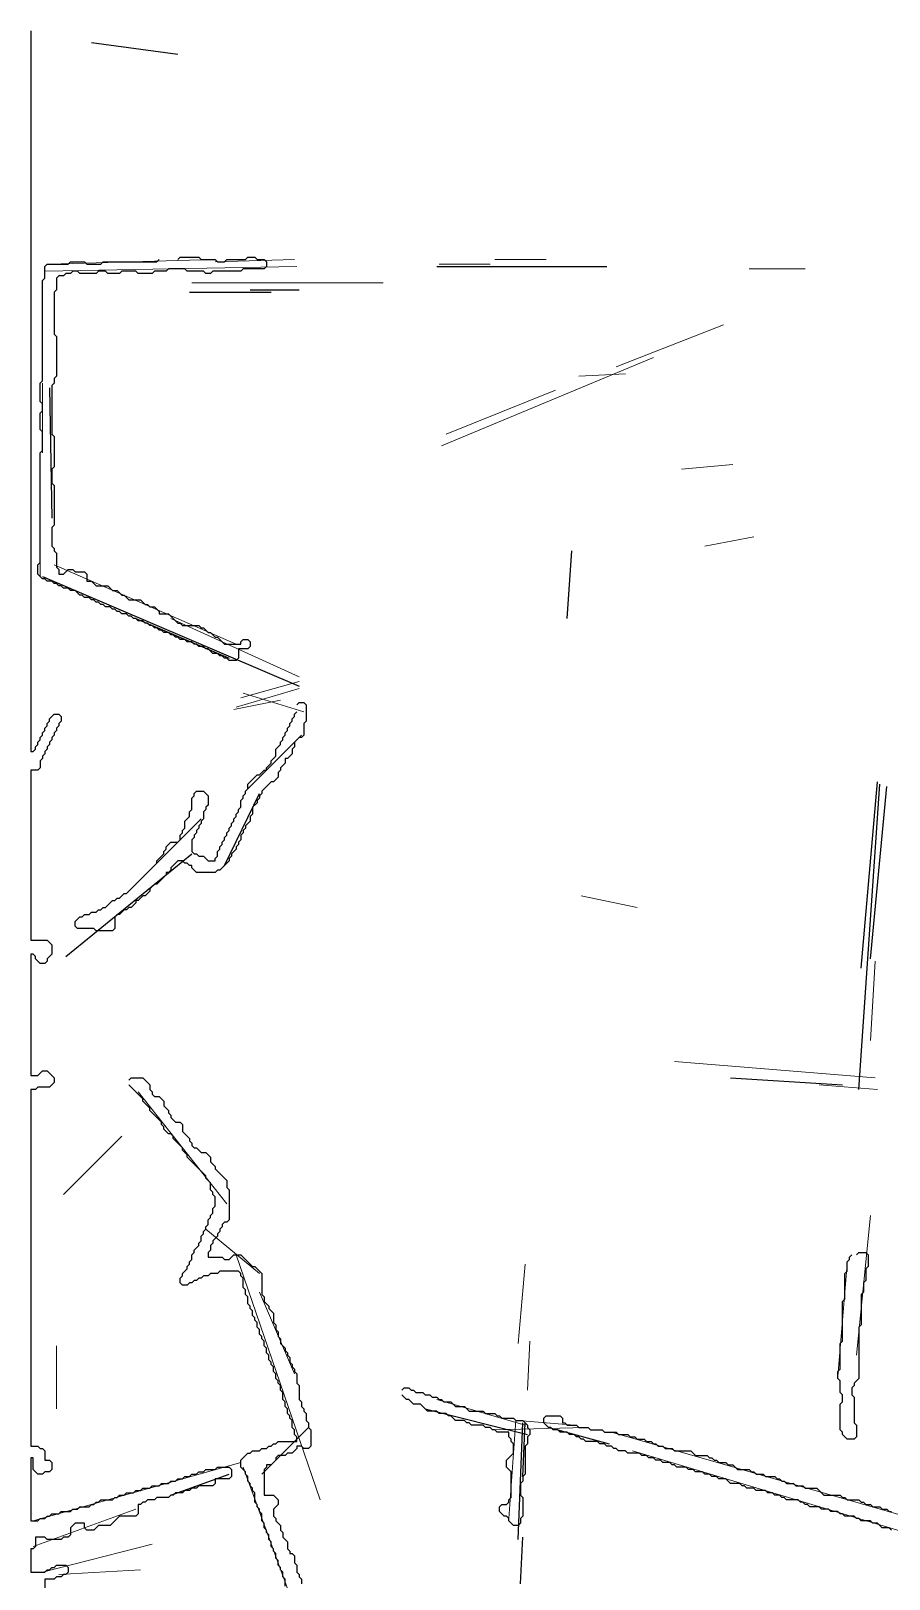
# Model space of a CAD drawing. Header units: metres. Extents: x 0 to 373, y 0 to 280.
# Drawn here: x 0 to 92, y 114 to 280 of the extents above; entities that cross this region are included whole.
import ezdxf

# ---------------------------------------------------------------- set-up
doc = ezdxf.new("R2010")
doc.units = ezdxf.units.M
for name, color, linetype in [('CUT', 7, 'Continuous'), ('FOLD', 1, 'Continuous'), ('OUTLINE', 3, 'Continuous')]:
    doc.layers.add(name, color=color, linetype=linetype)

msp = doc.modelspace()

# ---------------------------------------------------------------- linework, layer by layer
at = {"layer": 'CUT', "lineweight": 25}
for p, q in [((6.5, 278.75), (15.75, 277.5)), ((43.5, 254.75), (61.75, 254.75)), ((17, 252), (25.75, 252)), ((23.5, 252.25), (28.75, 252.25)), ((2, 241.75), (2.25, 227.75)), ((57.5, 217), (58, 224.25)), ((1.25, 221.5), (28.75, 209.75)), ((11.25, 217), (21.25, 212.75)), ((88.75, 166.5), (91, 199.25)), ((89, 179.5), (90.75, 199.5)), ((20.75, 190.5), (24.5, 198.25)), ((90, 180.5), (91.75, 199)), ((3.75, 180.75), (17.25, 191.75)), ((75, 167.75), (87, 167)), ((3.5, 155.25), (9.75, 161.5)), ((42.25, 132.25), (53.25, 129.5)), ((24.75, 125.25), (29.75, 130.25)), ((52.25, 118.25), (52.75, 130.75)), ((52.75, 125), (53, 130.75)), ((56.5, 130), (62, 128.5)), ((15, 123), (21.25, 125.25)), ((52.5, 113.5), (52.75, 118.5))]:
    msp.add_line(p, q, dxfattribs=at)
at = {"layer": 'FOLD', "lineweight": 18}
for p, q in [((1.5, 254.25), (28.5, 254.75)), ((2, 255), (19.5, 255.5)), ((19.75, 255.25), (28.25, 255.5)), ((43.75, 255), (49.25, 255)), ((49.75, 255.5), (55.25, 255.5)), ((77, 254.5), (83, 254.5)), ((1.25, 253), (1.25, 243.5)), ((17.25, 253), (37.75, 253)), ((62.75, 244), (74.25, 248.5)), ((44, 235.5), (66.75, 245)), ((58.75, 243), (63.75, 243.25)), ((1.25, 242.25), (1.25, 234.75)), ((44.5, 236.75), (56.25, 241.5)), ((1, 221.5), (1, 234.5)), ((69.75, 233), (75.25, 233.5)), ((72.25, 224.75), (77.5, 225.75)), ((2.5, 222.75), (22, 214.25)), ((15, 217), (28.75, 210.75)), ((22, 207.5), (28.75, 209.5)), ((22.5, 208.5), (28.75, 210.25)), ((21.75, 207.25), (26.75, 208.25)), ((22.75, 209), (29.25, 207)), ((23.25, 198.75), (29, 204.5)), ((11.5, 188.75), (18.25, 195.5)), ((59, 187.25), (65, 186)), ((90, 171.75), (90.5, 180.25)), ((69, 169.5), (90.5, 167.75)), ((11.5, 166.25), (21, 154.25)), ((84.5, 167), (90.75, 166.5)), ((88.5, 138), (90, 153)), ((18.75, 151.5), (24.5, 146.75)), ((22, 148.75), (31, 122.5)), ((52.25, 139.25), (53, 147.75)), ((86.5, 135.75), (87.5, 147.75)), ((24.5, 144.75), (28.25, 136)), ((53.25, 134.25), (53.5, 139.5)), ((2.75, 139), (2.75, 132.25)), ((43.5, 133.25), (53, 130.5)), ((49.75, 130), (59.5, 130.25)), ((51.25, 120.5), (52, 131)), ((52.25, 131), (58.25, 130.5)), ((62.25, 129.75), (98, 119.5)), ((0.25, 120.25), (22.5, 126.5)), ((64.5, 127.75), (107, 115)), ((22.75, 126), (29.5, 107.5)), ((0.25, 117.5), (11.25, 121.5)), ((1.25, 114.75), (13, 117.75)), ((3, 114.5), (11.75, 115))]:
    msp.add_line(p, q, dxfattribs=at)
at = {"layer": 'OUTLINE'}
for points in [[(0, 280), (0, 202.75), (0.25, 202.75), (0.5, 203), (0.5, 203.25), (0.75, 203.5), (0.75, 203.75), (1, 204), (1, 204.25), (1.25, 204.5), (1.25, 204.75), (1.5, 205), (1.5, 205.25), (1.75, 205.5), (1.75, 205.75), (2, 206), (2, 206.25), (2.5, 206.75), (3, 206.75), (3.25, 206.5), (3.25, 206), (3, 205.75), (3, 205.5), (2.75, 205.25), (2.75, 205), (2.5, 204.75), (2.5, 204.5), (2.25, 204.25), (2.25, 204), (2, 203.75), (2, 203.5), (1.75, 203.25), (1.75, 203), (1.5, 202.75), (1.5, 202.5), (1.25, 202.25), (1.25, 202), (1, 201.75), (1, 201), (0.75, 200.75), (0, 200.75), (0, 182.5), (1.75, 182.5), (2.25, 182), (2.25, 181), (1.75, 180.5), (1.75, 180.25), (1.5, 180), (1, 180), (0.5, 180.5), (0.5, 180.75), (0.25, 181), (0, 181), (0, 168), (0.75, 168), (1.25, 168.5), (1.75, 168.5), (2.5, 167.75), (2.5, 167.25), (2, 166.75), (0.75, 166.75), (0.5, 166.5), (0, 166.5), (0, 128.25), (0.75, 128.25), (1, 128), (1.25, 128), (1.5, 127.75), (1.5, 126.75), (2, 126.75), (2.25, 126.5), (2.25, 125.75), (2, 125.5), (1.5, 125.5), (1.25, 125.25), (0.75, 125.25), (0.25, 125.75), (0.25, 127), (0, 127), (0, 120.25), (0.75, 120.25), (1, 120.5), (1.5, 120.5), (1.75, 120.75), (2, 120.75), (2.25, 121), (3, 121), (3.25, 121.25), (4.25, 121.25), (4.5, 121.5), (5, 121.5), (5.25, 121.75), (6.25, 121.75), (6.5, 122), (6.75, 122), (7, 122.25), (7.25, 122.25), (7.5, 122.5), (8.75, 122.5), (9, 122.75), (9.25, 122.75), (9.5, 123), (10, 123), (10.25, 123.25), (11, 123.25), (11.25, 123.5), (11.75, 123.5), (12, 123.75), (12.75, 123.75), (13, 124), (13.75, 124), (14, 124.25), (14.75, 124.25), (15, 124.5), (15.5, 124.5), (15.75, 124.75), (16.25, 124.75), (16.5, 125), (17, 125), (17.25, 125.25), (17.75, 125.25), (18, 125.5), (18.5, 125.5), (18.75, 125.75), (19.75, 125.75), (20, 126), (21.25, 126), (21.5, 125.75), (21.5, 125), (21.25, 124.75), (19.75, 124.75), (19.75, 124.25), (19.5, 124), (18, 124), (17.75, 123.75), (17.25, 123.75), (17, 123.5), (16.5, 123.5), (16.25, 123.25), (15.5, 123.25), (15.25, 123), (15, 123), (14.75, 122.75), (13.5, 122.75), (13.25, 122.5), (12.5, 122.5), (12.25, 122.25), (12, 122.25), (11.75, 122), (11.5, 122), (11.5, 121), (11.25, 120.75), (9.5, 120.75), (8.5, 119.75), (7.25, 119.75), (6.75, 119.25), (6, 119.25), (5.75, 119.5), (5.75, 120), (4.75, 120), (4.25, 119.5), (4.25, 118.75), (4, 118.5), (3.5, 118.5), (3.25, 118.25), (1.75, 118.25), (1.5, 118.5), (0.5, 118.5), (0.5, 117.5), (0.25, 117.25), (0, 117.25), (0, 114.75), (1.5, 114.75), (1.75, 115), (2, 115), (2.25, 115.25), (2.5, 115.25), (2.75, 115.5), (3.75, 115.5), (4, 115.25), (4, 114.75), (3.75, 114.5), (3.5, 114.5), (3.25, 114.25), (2.75, 114.25), (2.5, 114), (1.5, 114), (1.5, 113)], [(15.75, 255.5), (16, 255.75), (18, 255.75), (18.25, 255.5), (19.75, 255.5), (20, 255.25), (20.75, 255.25), (21, 255.5), (23, 255.5), (23.25, 255.75), (24, 255.75), (24.25, 255.5), (25, 255.5), (25.25, 255.25), (25.25, 254.75), (25, 254.5), (22.75, 254.5), (22.5, 254.25), (19.5, 254.25), (19.25, 254), (18.75, 254), (18.5, 254.25), (16.75, 254.25), (16.5, 254.5), (14.75, 254.5), (14.5, 254.25), (13.25, 254.25), (13, 254), (11.5, 254), (11.25, 254.25), (9.75, 254.25), (9.5, 254), (8.25, 254), (8, 254.25), (7.25, 254.25), (7, 254), (5.25, 254), (5, 254.25), (4.5, 254.25), (4.25, 254), (3.75, 254), (3.5, 253.75), (3, 253.75), (2.75, 253.5), (2.75, 252.25), (2.5, 252), (2.5, 247.5), (2.75, 247.25), (2.75, 243), (2.5, 242.75), (2.5, 242.25), (2.25, 242), (2.25, 236.75), (2.5, 236.5), (2.5, 233.25), (2.25, 233), (2.25, 231.5), (2.5, 231.25), (2.5, 227), (2.25, 226.75), (2.25, 224.75), (2.5, 224.5), (2.5, 224.25), (2.75, 224), (2.75, 222.5), (3, 222.25), (3, 221.75), (3.5, 221.75), (4, 222.25), (4.5, 222.25), (4.75, 222), (5.75, 222), (6, 221.75), (6, 221), (6.5, 221), (7, 220.5), (8.25, 220.5), (8.75, 220), (9.25, 220), (9.75, 219.5), (10, 219.5), (10.5, 219), (11.75, 219), (12.25, 218.5), (12.5, 218.5), (12.75, 218.25), (13.25, 218.25), (13.75, 217.75), (13.75, 217.5), (14.75, 217.5), (15.75, 216.5), (16, 216.5), (16.25, 216.25), (18, 216.25), (18.25, 216), (18.5, 216), (19, 215.5), (19.25, 215.5), (19.75, 215), (20, 215), (20.75, 214.25), (22.5, 214.25), (22.5, 214.5), (22.75, 214.75), (23.25, 214.75), (23.5, 214.5), (23.5, 214), (23.25, 213.75), (22.25, 213.75), (22.25, 212.75), (22, 212.5), (21.25, 212.5), (21, 212.75), (20.75, 212.75), (20.5, 213), (20.25, 213), (20, 213.25), (19.5, 213.25), (19, 213.75), (18.75, 213.75), (18.5, 214), (18, 214), (17.75, 214.25), (17.5, 214.25), (17.25, 214.5), (16.75, 214.5), (16.5, 214.75), (16, 214.75), (15.75, 215), (15.5, 215), (15.25, 215.25), (15, 215.25), (14.75, 215.5), (14.25, 215.5), (14, 215.75), (13.75, 215.75), (13.5, 216), (13.25, 216), (13, 216.25), (12.75, 216.25), (12.5, 216.5), (12.25, 216.5), (12, 216.75), (11.5, 216.75), (11.25, 217), (11, 217), (10.75, 217.25), (10.5, 217.25), (10.25, 217.5), (9.75, 217.5), (9.5, 217.75), (9.25, 217.75), (9, 218), (8.75, 218), (8.5, 218.25), (8, 218.25), (7.75, 218.5), (7.5, 218.5), (7.25, 218.75), (7, 218.75), (6.75, 219), (6.5, 219), (6.25, 219.25), (5.75, 219.25), (5.5, 219.5), (5.25, 219.5), (4.75, 220), (4.25, 220), (4, 220.25), (3.5, 220.25), (3.25, 220.5), (3, 220.5), (2.75, 220.75), (2.5, 220.75), (2.25, 221), (1.75, 221), (1.5, 221.25), (1.25, 221.25), (0.75, 221.75), (0.75, 222.75), (1, 223), (1, 234.75), (1.25, 235), (1.25, 237), (1, 237.25), (1, 239), (1.25, 239.25), (1.25, 240), (1, 240.25), (1, 242.25), (1.25, 242.5), (1.25, 253.25), (1.5, 253.5), (1.5, 254.75), (1.75, 255), (4, 255), (4.25, 255.25), (5.75, 255.25), (6, 255), (7.5, 255), (7.75, 255.25), (13.5, 255.25), (13.75, 255.5)], [(28.5, 207.75), (28.75, 208), (29.25, 208), (29.5, 207.75), (29.5, 206), (29.25, 205.75), (29.25, 204.5), (29, 204.25), (28.75, 204.25), (28.25, 203.75), (28.25, 203.25), (28, 203), (28, 202.5), (27.5, 202), (27.25, 202), (27.25, 201.5), (26.75, 201), (26.75, 200.75), (26.5, 200.5), (26.5, 200), (26, 199.5), (25.75, 199.5), (24.75, 198.5), (24.75, 198.25), (24.5, 198), (24.5, 197.75), (24.25, 197.5), (24.25, 197.25), (23.75, 196.75), (23.75, 196), (23.5, 195.75), (23.5, 195.25), (23, 194.75), (23, 194.5), (22.75, 194.25), (22.75, 194), (22.5, 193.75), (22.5, 193.25), (22.25, 193), (22.25, 192.75), (22, 192.5), (22, 192.25), (21.5, 191.75), (21.5, 191.5), (21.25, 191.25), (21.25, 191), (20.25, 190), (20, 190), (19.75, 189.75), (17.75, 189.75), (17.25, 190.25), (17.25, 190.5), (17, 190.5), (16.75, 190.75), (16.5, 190.75), (16.25, 191), (15.75, 191), (15, 190.25), (15, 190), (14.75, 189.75), (14.5, 189.75), (14.5, 189.5), (13.5, 188.5), (13.25, 188.5), (12.75, 188), (12.75, 187.75), (12.25, 187.25), (12, 187.25), (11.5, 186.75), (11.25, 186.75), (11.25, 186.5), (10.75, 186), (10.5, 186), (10.25, 185.75), (10, 185.75), (9.5, 185.25), (9.25, 185.25), (9, 185), (9, 183.75), (8.75, 183.5), (7, 183.5), (6.75, 183.75), (5, 183.75), (4.75, 184), (4.75, 184.5), (5.25, 185), (5.5, 185), (5.75, 185.25), (6.25, 185.25), (6.5, 185.5), (7, 185.5), (7.25, 185.75), (7.5, 185.75), (7.75, 186), (8, 186), (8.75, 186.75), (9, 186.75), (9.25, 187), (9.5, 187), (10, 187.5), (10.25, 187.5), (13.5, 190.75), (13.5, 191), (14.25, 191.75), (14.25, 192), (14.5, 192.25), (14.5, 192.5), (15, 193), (15.75, 193), (16, 193.25), (16, 193.75), (16.25, 194), (16.25, 194.25), (16.5, 194.5), (16.5, 195.25), (17, 195.75), (17, 196.25), (17.25, 196.5), (17.25, 197.75), (17.5, 198), (17.5, 198.25), (17.75, 198.5), (18.5, 198.5), (19, 198), (19, 197), (18.75, 196.75), (18.75, 196.5), (18.5, 196.25), (18.5, 195.5), (18.25, 195.25), (18.25, 195), (18, 194.75), (18, 194.5), (17.75, 194.25), (17.75, 194), (17.5, 193.75), (17.5, 193.5), (17.25, 193.25), (17.25, 192), (17.5, 191.75), (17.75, 191.75), (18, 191.5), (18.5, 191.5), (19, 191), (19.75, 191), (19.75, 191.25), (20, 191.5), (20, 192), (20.25, 192.25), (20.25, 192.5), (20.5, 192.75), (20.5, 193), (20.75, 193.25), (20.75, 193.5), (21, 193.75), (21, 194), (21.25, 194.25), (21.25, 194.5), (21.5, 194.75), (21.5, 195), (21.75, 195.25), (21.75, 195.5), (22, 195.75), (22, 196), (22.25, 196.25), (22.25, 196.5), (22.5, 196.75), (22.5, 197.5), (22.75, 197.75), (22.75, 198), (23, 198.25), (23, 198.5), (23.25, 198.75), (23.25, 199.25), (24.25, 200.25), (24.5, 200.25), (25, 200.75), (25.25, 200.75), (25.25, 201), (25.75, 201.5), (25.75, 201.75), (26.25, 202.25), (26.25, 203), (26.75, 203.5), (26.75, 203.75), (27, 204), (27, 204.25), (27.25, 204.5), (27.25, 204.75), (27.5, 205), (27.5, 205.25), (27.75, 205.5), (27.75, 205.75), (28, 206), (28, 206.25), (28.25, 206.5), (28.25, 206.75), (28.5, 207)], [(10.5, 167.5), (10.75, 167.75), (12, 167.75), (12.75, 167), (12.75, 166.5), (13, 166.25), (13, 166), (13.25, 165.75), (13.75, 165.75), (14.25, 165.25), (14.25, 164.75), (14.75, 164.25), (14.75, 164), (15, 163.75), (15, 163.5), (15.5, 163), (16, 163), (16.25, 162.75), (16.25, 162), (17, 161.25), (17, 161), (17.25, 160.75), (17.25, 160.5), (17.5, 160.25), (17.75, 160.25), (18.25, 159.75), (18.75, 159.75), (19.25, 159.25), (19.25, 158.75), (19.75, 158.25), (19.75, 158), (21, 156.75), (21, 156), (21.25, 155.75), (21.25, 152.5), (21, 152.25), (20.75, 152.25), (20.5, 152), (20.5, 151.75), (20.25, 151.5), (20.25, 151.25), (20, 151), (20, 150.75), (19.5, 150.25), (19.5, 150), (19.25, 149.75), (19.25, 149.25), (19, 149), (19, 148.5), (20.5, 148.5), (20.75, 148.25), (21.25, 148.25), (21.75, 148.75), (22.5, 148.75), (23.75, 147.5), (24, 147.5), (24.75, 146.75), (24.75, 144.5), (25, 144.25), (25, 143.75), (25.5, 143.25), (25.5, 143), (26, 142.5), (26, 141.5), (26.25, 141.25), (26.25, 140.75), (26.5, 140.5), (26.5, 140), (26.75, 139.75), (26.75, 139.25), (27.25, 138.75), (27.25, 138.5), (27.5, 138.25), (27.5, 138), (27.75, 137.75), (27.75, 137.25), (28, 137), (28, 136.75), (28.25, 136.5), (28.25, 136.25), (28.5, 136), (28.5, 135), (28.75, 134.75), (28.75, 133.25), (29, 133), (29, 132.5), (29.25, 132.25), (29.25, 132), (29.5, 131.75), (29.5, 131), (29.75, 130.75), (29.75, 130.25), (30, 130), (30, 128.25), (29.75, 128), (29.25, 128), (29, 128.25), (28.5, 128.25), (28.5, 128), (28, 127.5), (27.5, 127.5), (27.25, 127.25), (26.5, 127.25), (26.25, 127), (26.25, 126.75), (25.75, 126.25), (25.25, 126.25), (25.25, 126), (25, 125.75), (25, 123), (26, 123), (26.5, 122.5), (26.5, 122), (26, 121.5), (26, 120.75), (26.25, 120.5), (26.25, 120.25), (26.75, 119.75), (26.75, 119.25), (27, 119), (27, 118.5), (27.5, 118), (27.5, 117.25), (27.75, 117), (27.75, 116.75), (28, 116.75), (28.25, 116.5), (28.25, 115.75), (28.5, 115.5), (28.5, 114.75), (28.75, 114.5), (28.75, 114.25), (29, 114), (29, 113.5)], [(27.25, 113.25), (27.25, 114), (27, 114.25), (27, 114.75), (26.75, 115), (26.75, 115.25), (26.5, 115.5), (26.5, 116), (26.25, 116.25), (26.25, 116.75), (26, 117), (26, 117.25), (25.75, 117.5), (25.75, 118), (25.5, 118.25), (25.5, 118.75), (25.25, 119), (25.25, 119.25), (25, 119.5), (25, 120), (24.75, 120.25), (24.75, 121), (24.5, 121.25), (24.5, 121.5), (24.25, 121.75), (24.25, 122), (24, 122.25), (24, 123.25), (23.75, 123.5), (23.75, 123.75), (23.5, 124), (23.5, 124.25), (23.25, 124.5), (23.25, 125), (23, 125.25), (23, 125.5), (22.5, 126), (22.5, 126.75), (23.25, 127.5), (23.5, 127.5), (23.75, 127.75), (24.5, 127.75), (24.75, 128), (25.25, 128), (25.5, 128.25), (25.75, 128.25), (26, 128.5), (26.25, 128.5), (26.5, 128.75), (28.5, 128.75), (28.5, 129.25), (28.25, 129.5), (28.25, 130), (28, 130.25), (28, 131), (27.75, 131.25), (27.75, 131.5), (27.5, 131.75), (27.5, 132.25), (27.25, 132.5), (27.25, 133), (27, 133.25), (27, 134), (26.75, 134.25), (26.75, 134.75), (26.5, 135), (26.5, 135.25), (26.25, 135.5), (26.25, 136), (26, 136.25), (26, 136.75), (25.75, 137), (25.75, 137.25), (25.5, 137.5), (25.5, 138), (25.25, 138.25), (25.25, 138.75), (25, 139), (25, 139.5), (24.75, 139.75), (24.75, 140), (24.5, 140.25), (24.5, 140.75), (24.25, 141), (24.25, 141.5), (24, 141.75), (24, 142), (23.75, 142.25), (23.75, 142.75), (23.5, 143), (23.5, 143.25), (23.25, 143.5), (23.25, 144.25), (23, 144.5), (23, 145), (22.75, 145.25), (22.75, 146.25), (22.5, 146.5), (22.5, 146.75), (22.25, 147), (20.25, 147), (20, 146.75), (19.25, 146.75), (19, 146.5), (18.5, 146.5), (18.25, 146.25), (18, 146.25), (17.75, 146), (17.5, 146), (17.25, 145.75), (17, 145.75), (16.75, 145.5), (16.25, 145.5), (16, 145.75), (16, 146.25), (16.25, 146.5), (16.25, 146.75), (16.75, 147.25), (16.75, 147.5), (17, 147.75), (17, 148), (17.25, 148.25), (17.25, 148.75), (17.5, 149), (17.5, 149.25), (18, 149.75), (18, 150), (18.25, 150.25), (18.25, 150.75), (18.5, 151), (18.5, 151.25), (18.75, 151.5), (18.75, 151.75), (19, 152), (19, 152.5), (19.25, 152.75), (19.25, 153), (19.5, 153.25), (19.5, 153.75), (19.75, 154), (19.75, 155), (19.5, 155.25), (19.5, 155.5), (19.25, 155.75), (19.25, 156.5), (18.75, 157), (18.75, 157.25), (16.75, 159.25), (16.75, 159.5), (16.25, 160), (16.25, 160.25), (15.25, 161.25), (15.25, 161.5), (15, 161.75), (14.75, 161.75), (14.25, 162.25), (14.25, 162.5), (14, 162.75), (14, 163), (12.75, 164.25), (12.75, 164.5), (12, 165.25), (12, 165.5), (10.5, 167)], [(88.5, 148.75), (88.75, 149), (89.5, 149), (89.75, 148.75), (89.75, 147.5), (89.5, 147.25), (89.5, 146), (89.25, 145.75), (89.25, 144.75), (89, 144.5), (89, 141.25), (88.75, 141), (88.75, 135.5), (88.25, 135), (88.25, 134.75), (88, 134.5), (88, 133.75), (88.25, 133.5), (88.25, 130.75), (88.5, 130.5), (88.5, 129.25), (88.25, 129), (87.5, 129), (87, 129.5), (87, 129.75), (86.75, 130), (86.75, 132.75), (87, 133), (87, 133.75), (86.75, 134), (86.75, 135.25), (86.5, 135.5), (86.5, 136.25), (86.75, 136.5), (86.75, 139.25), (87, 139.5), (87, 143.75), (87.25, 144), (87.25, 146.75), (87.5, 147), (87.5, 148), (87.75, 148.25), (87.75, 148.5), (88, 148.75)], [(39.75, 134.25), (40, 134.5), (40.5, 134.5), (40.75, 134.25), (41, 134.25), (41.25, 134), (42, 134), (42.25, 133.75), (42.75, 133.75), (43, 133.5), (43.5, 133.5), (43.75, 133.25), (44, 133.25), (44.25, 133), (45, 133), (45.5, 132.5), (46.5, 132.5), (47, 132), (48.5, 132), (48.75, 131.75), (49.75, 131.75), (50, 131.5), (50.25, 131.5), (50.5, 131.25), (51.75, 131.25), (52, 131), (52.75, 131), (53.25, 130.5), (53.25, 130.25), (53.5, 130), (53.5, 129.5), (53.25, 129.25), (53.25, 128.5), (53, 128.25), (53, 125.25), (52.75, 125), (52.75, 124.5), (52.5, 124.25), (52.5, 123), (52.75, 122.75), (52.75, 120.75), (52.5, 120.5), (52.5, 120), (52.25, 119.75), (51.75, 119.75), (51.25, 120.25), (51.25, 120.5), (51, 120.75), (50.75, 120.75), (50.25, 121.25), (50.25, 121.75), (50.5, 122), (51, 122), (51.25, 122.25), (51.25, 122.5), (51.5, 122.75), (51.5, 125.5), (51, 126), (51, 126.75), (51.75, 127.5), (51.75, 128.5), (51.5, 128.75), (51.5, 129), (51.25, 129.25), (51.25, 129.75), (50, 129.75), (49.75, 130), (49.5, 130), (49.25, 130.25), (48.75, 130.25), (48.5, 130.5), (47.25, 130.5), (47, 130.75), (46.75, 130.75), (46.5, 131), (45.5, 131), (45, 131.5), (44.75, 131.5), (44.5, 131.75), (43.75, 131.75), (43.5, 132), (42.5, 132), (41.75, 132.75), (41, 132.75), (40.5, 133.25), (40.25, 133.25), (39.75, 133.75)], [(92.25, 119.25), (92, 119.5), (91.25, 119.5), (90.75, 120), (90.25, 120), (90, 120.25), (89, 120.25), (88.75, 120.5), (88.5, 120.5), (88.25, 120.75), (87.25, 120.75), (87, 121), (86.75, 121), (86.5, 121.25), (85.75, 121.25), (85.5, 121.5), (84.75, 121.5), (84.5, 121.75), (83.5, 121.75), (83.25, 122), (83, 122), (82.75, 122.25), (82.5, 122.25), (82.25, 122.5), (81, 122.5), (80.75, 122.75), (80.5, 122.75), (80.25, 123), (79.75, 123), (79.5, 123.25), (79, 123.25), (78.75, 123.5), (77.75, 123.5), (77.5, 123.75), (76.75, 123.75), (76.5, 124), (76.25, 124), (76, 124.25), (75, 124.25), (74.5, 124.75), (73.75, 124.75), (73.5, 125), (73, 125), (72.75, 125.25), (72.25, 125.25), (72, 125.5), (71.25, 125.5), (71, 125.75), (70.5, 125.75), (70.25, 126), (69.25, 126), (69, 126.25), (68.75, 126.25), (68.5, 126.5), (67.75, 126.5), (67.5, 126.75), (67, 126.75), (66.75, 127), (66.25, 127), (66, 127.25), (65.5, 127.25), (65.25, 127.5), (64, 127.5), (63.75, 127.75), (63, 127.75), (62.75, 128), (62.5, 128), (62.25, 128.25), (61.75, 128.25), (61.5, 128.5), (61, 128.5), (60.75, 128.75), (59.5, 128.75), (59.25, 129), (59, 129), (58.75, 129.25), (58.5, 129.25), (58.25, 129.5), (57.75, 129.5), (57.5, 129.75), (56.75, 129.75), (56.5, 130), (56, 130), (55.75, 130.25), (55.5, 130.25), (55, 130.75), (55, 131.25), (55.25, 131.5), (56.75, 131.5), (57, 131.25), (57, 130.75), (57.25, 130.75), (57.5, 130.5), (58.5, 130.5), (58.75, 130.25), (59.75, 130.25), (60, 130), (61.25, 130), (61.5, 129.75), (62.75, 129.75), (63, 129.5), (64, 129.5), (64.25, 129.25), (64.75, 129.25), (65, 129), (65.75, 129), (66, 128.75), (66.5, 128.75), (66.75, 128.5), (67, 128.5), (67.25, 128.25), (67.75, 128.25), (68, 128), (68.75, 128), (69, 127.75), (70.75, 127.75), (71.25, 127.25), (72.5, 127.25), (72.75, 127), (73, 127), (73.25, 126.75), (73.5, 126.75), (73.75, 126.5), (74.5, 126.5), (74.75, 126.25), (75.25, 126.25), (75.75, 125.75), (77, 125.75), (77.25, 125.5), (77.5, 125.5), (77.75, 125.25), (78.5, 125.25), (78.75, 125), (79.75, 125), (80, 124.75), (80.25, 124.75), (80.5, 124.5), (80.75, 124.5), (81, 124.25), (81.75, 124.25), (82, 124), (82.75, 124), (83, 123.75), (84.25, 123.75), (85, 123), (86.75, 123), (87, 122.75), (87.25, 122.75), (87.5, 122.5), (88.75, 122.5), (89, 122.25), (89.25, 122.25), (89.5, 122), (90, 122), (90.25, 121.75), (91, 121.75), (91.25, 121.5), (91.75, 121.5), (92, 121.25), (92.25, 121.25)]]:
    msp.add_lwpolyline(points, dxfattribs=at)

doc.saveas('drawing.dxf')
